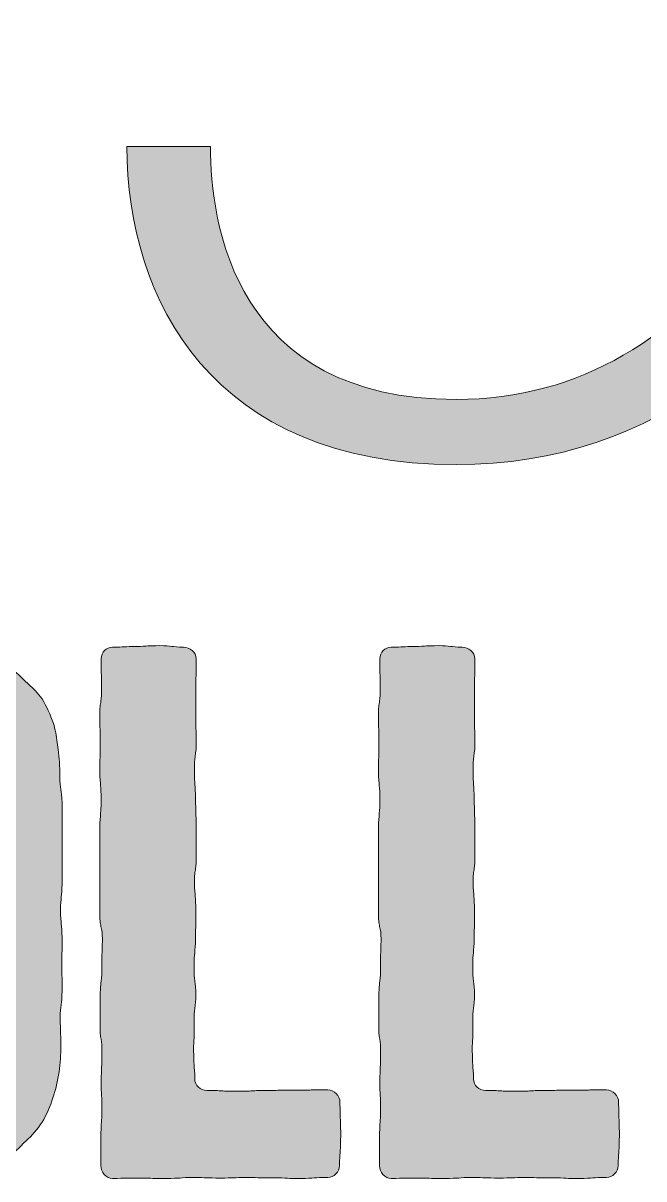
# Model space of a CAD drawing. Header units: inches. Extents: x 149 to 934, y -929 to -148.
# Drawn here: x 575.2 to 747.3, y -928.7 to -608.6 of the extents above; entities that cross this region are included whole.
import ezdxf

# ---------------------------------------------------------------- set-up
doc = ezdxf.new("R2010")
doc.units = ezdxf.units.IN
doc.header["$MEASUREMENT"] = 0
doc.layers.add('Layer 1', color=7, linetype='Continuous')

# ---------------------------------------------------------------- blocks, each defined once
blk = doc.blocks.new('block 3')
at = {"layer": 'Layer 1', "true_color": 0x040404}
h = blk.add_hatch(color=18, dxfattribs=at)
h.dxf.hatch_style = 2
edge = h.paths.add_edge_path()
edge.add_spline(control_points=[(919.38, -356.53), (906.82, -386.26), (889.63, -432.99), (878.39, -473.87), (845.34, -594.4), (807.65, -730.85), (695.26, -730.85), (627.83, -730.85), (604.03, -685.19), (604.03, -642.72), (604.03, -642.72), (627.17, -642.72), (627.17, -642.72), (627.17, -663.95), (633.78, -712.8), (695.26, -712.8), (764.68, -712.8), (801.71, -642.72), (829.47, -559.89), (820.21, -568.38), (810.3, -573.69), (799.72, -573.69), (788.48, -573.69), (779.23, -569.98), (772.61, -562.54), (738.24, -523.78), (805.01, -373.52), (812.94, -356.53), (812.94, -356.53), (836.75, -356.53), (836.75, -356.53), (808.98, -417.06), (770.63, -528.56), (791.13, -552.45), (793.11, -554.58), (795.75, -555.64), (799.72, -555.64), (814.93, -555.64), (845.34, -509.98), (863.85, -442.01), (872.45, -410.69), (885.01, -379.89), (894.92, -356.53), (894.92, -356.53), (919.38, -356.53), (919.38, -356.53)], knot_values=[0, 0, 0, 0, 1, 1, 1, 2, 2, 2, 3, 3, 3, 4, 4, 4, 5, 5, 5, 6, 6, 6, 7, 7, 7, 8, 8, 8, 9, 9, 9, 10, 10, 10, 11, 11, 11, 12, 12, 12, 13, 13, 13, 14, 14, 14, 15, 15, 15, 15], degree=3, periodic=1)
at = {"layer": 'Layer 1', "lineweight": 0}
blk.add_open_spline([(919.38, -356.53), (906.82, -386.26), (889.63, -432.99), (878.39, -473.87), (845.34, -594.4), (807.65, -730.85), (695.26, -730.85), (627.83, -730.85), (604.03, -685.19), (604.03, -642.72), (604.03, -642.72), (627.17, -642.72), (627.17, -642.72), (627.17, -663.95), (633.78, -712.8), (695.26, -712.8), (764.68, -712.8), (801.71, -642.72), (829.47, -559.89), (820.21, -568.38), (810.3, -573.69), (799.72, -573.69), (788.48, -573.69), (779.23, -569.98), (772.61, -562.54), (738.24, -523.78), (805.01, -373.52), (812.94, -356.53), (812.94, -356.53), (836.75, -356.53), (836.75, -356.53), (808.98, -417.06), (770.63, -528.56), (791.13, -552.45), (793.11, -554.58), (795.75, -555.64), (799.72, -555.64), (814.93, -555.64), (845.34, -509.98), (863.85, -442.01), (872.45, -410.69), (885.01, -379.89), (894.92, -356.53), (894.92, -356.53), (919.38, -356.53), (919.38, -356.53)], degree=3, knots=[0, 0, 0, 0, 1, 1, 1, 2, 2, 2, 3, 3, 3, 4, 4, 4, 5, 5, 5, 6, 6, 6, 7, 7, 7, 8, 8, 8, 9, 9, 9, 10, 10, 10, 11, 11, 11, 12, 12, 12, 13, 13, 13, 14, 14, 14, 15, 15, 15, 15], dxfattribs=at)
blk = doc.blocks.new('block 5')
at = {"layer": 'Layer 1', "true_color": 0x040404}
h = blk.add_hatch(color=18, dxfattribs=at)
h.dxf.hatch_style = 2
edge = h.paths.add_edge_path()
edge.add_spline(control_points=[(548.52, -928.67), (546.74, -928.67), (545.07, -928.47), (543.5, -927.94), (542.77, -927.84), (541.93, -927.63), (541.2, -927.53), (540.67, -927.42), (540.15, -927.42), (539.63, -927.32), (537.64, -927.11), (535.66, -926.69), (533.88, -926.17), (531.48, -925.43), (529.18, -924.49), (527.09, -923.34), (524.89, -921.98), (522.91, -920.52), (521.13, -918.85), (519.77, -917.49), (518.72, -915.92), (517.78, -914.15), (517.47, -913.62), (517.26, -913.21), (516.95, -912.68), (516.63, -912.37), (516.43, -911.95), (516.22, -911.64), (515.07, -909.96), (514.02, -908.19), (513.29, -906.31), (512.56, -904), (512.03, -901.6), (511.72, -898.99), (511.51, -896.69), (511.41, -894.29), (511.41, -891.67), (511.41, -889.69), (511.3, -888.85), (511.3, -887.91), (511.3, -887.91), (511.3, -884.25), (511.3, -884.25), (511.3, -882.26), (511.41, -881.32), (511.41, -880.49), (511.41, -879.55), (511.51, -878.71), (511.51, -876.72), (511.51, -874.95), (511.41, -873.9), (511.41, -873.07), (511.41, -872.12), (511.3, -871.08), (511.3, -869.3), (511.3, -867.32), (511.3, -866.48), (511.2, -865.54), (511.2, -865.54), (511.2, -861.88), (511.2, -861.88), (511.2, -861.88), (511.2, -858.12), (511.2, -858.12), (511.09, -857.18), (511.09, -856.34), (511.09, -854.36), (511.09, -854.36), (511.09, -850.7), (511.09, -850.7), (511.09, -850.7), (511.09, -846.93), (511.09, -846.93), (511.09, -844.95), (510.99, -844.11), (510.99, -843.17), (510.99, -842.33), (510.89, -841.29), (510.89, -839.51), (510.89, -837.53), (510.99, -836.59), (511.09, -835.75), (511.09, -834.81), (511.2, -833.97), (511.2, -831.98), (511.2, -830.21), (511.3, -829.16), (511.3, -828.22), (511.3, -827.39), (511.41, -826.34), (511.41, -824.56), (511.41, -822.58), (511.3, -821.64), (511.2, -820.8), (511.09, -819.97), (510.99, -819.03), (510.99, -817.04), (510.99, -814.43), (511.2, -812.02), (511.72, -809.72), (512.14, -807.11), (512.77, -804.7), (513.6, -802.51), (514.44, -800.11), (515.49, -797.91), (516.63, -795.82), (517.99, -793.73), (519.67, -791.85), (521.44, -790.17), (521.44, -790.07), (521.44, -790.07), (521.55, -790.07), (523.22, -788.29), (525.1, -786.83), (527.09, -785.47), (529.18, -784.22), (531.48, -783.17), (533.88, -782.44), (536.18, -781.71), (538.58, -781.08), (541.1, -780.66), (543.5, -780.46), (545.9, -780.35), (548.52, -780.35), (551.02, -780.35), (553.43, -780.56), (555.83, -780.87), (558.13, -781.29), (560.33, -781.92), (562.42, -782.65), (562.52, -782.75), (562.73, -782.75), (562.94, -782.86), (565.34, -783.59), (567.64, -784.63), (569.73, -785.79), (571.82, -787.14), (573.7, -788.61), (575.38, -790.38), (575.8, -790.8), (576.22, -791.22), (576.74, -791.64), (578.1, -792.79), (579.35, -794.15), (580.5, -795.72), (581.76, -797.8), (582.8, -800.11), (583.64, -802.51), (584.16, -804.18), (584.47, -805.96), (584.68, -807.84), (584.68, -807.84), (584.99, -809.72), (584.99, -809.72), (585.31, -812.02), (585.41, -814.43), (585.41, -817.04), (585.41, -819.03), (585.62, -819.86), (585.73, -820.8), (585.83, -821.64), (586.04, -822.58), (586.04, -824.56), (586.04, -824.56), (586.04, -828.22), (586.04, -828.22), (586.04, -828.22), (586.04, -831.98), (586.04, -831.98), (586.04, -831.98), (586.04, -835.64), (586.04, -835.64), (586.04, -835.64), (586.04, -839.41), (586.04, -839.41), (586.04, -839.41), (586.04, -843.17), (586.04, -843.17), (586.04, -843.17), (586.04, -846.93), (586.04, -846.93), (586.04, -848.71), (585.94, -849.76), (585.83, -850.59), (585.73, -851.53), (585.62, -852.37), (585.62, -854.36), (585.62, -856.13), (585.73, -857.18), (585.83, -858.12), (585.94, -858.96), (586.04, -860), (586.04, -861.78), (586.04, -861.78), (586.04, -865.54), (586.04, -865.54), (586.04, -866.38), (585.94, -867.32), (585.94, -869.3), (585.94, -871.08), (586.04, -872.12), (586.04, -872.96), (586.04, -872.96), (586.04, -876.72), (586.04, -876.72), (586.04, -878.5), (585.94, -879.55), (585.83, -880.49), (585.73, -881.32), (585.52, -882.37), (585.52, -884.14), (585.52, -886.13), (585.62, -887.07), (585.62, -887.91), (585.62, -888.74), (585.73, -889.69), (585.73, -891.67), (585.73, -894.29), (585.52, -896.69), (585.2, -898.99), (584.89, -901.6), (584.26, -904), (583.53, -906.2), (582.8, -908.61), (581.76, -910.9), (580.5, -913), (579.25, -914.98), (577.78, -916.65), (576.01, -918.22), (575.9, -918.32), (575.69, -918.43), (575.59, -918.53), (575.59, -918.53), (575.28, -918.85), (575.28, -918.85), (573.7, -920.63), (571.93, -922.09), (569.94, -923.34), (567.85, -924.49), (565.55, -925.54), (563.05, -926.27), (560.85, -927), (558.44, -927.63), (555.83, -927.94), (553.43, -928.47), (551.02, -928.67), (548.52, -928.67)], knot_values=[0, 0, 0, 0, 1, 1, 1, 2, 2, 2, 3, 3, 3, 4, 4, 4, 5, 5, 5, 6, 6, 6, 7, 7, 7, 8, 8, 8, 9, 9, 9, 10, 10, 10, 11, 11, 11, 12, 12, 12, 13, 13, 13, 14, 14, 14, 15, 15, 15, 16, 16, 16, 17, 17, 17, 18, 18, 18, 19, 19, 19, 20, 20, 20, 21, 21, 21, 22, 22, 22, 23, 23, 23, 24, 24, 24, 25, 25, 25, 26, 26, 26, 27, 27, 27, 28, 28, 28, 29, 29, 29, 30, 30, 30, 31, 31, 31, 32, 32, 32, 33, 33, 33, 34, 34, 34, 35, 35, 35, 36, 36, 36, 37, 37, 37, 38, 38, 38, 39, 39, 39, 40, 40, 40, 41, 41, 41, 42, 42, 42, 43, 43, 43, 44, 44, 44, 45, 45, 45, 46, 46, 46, 47, 47, 47, 48, 48, 48, 49, 49, 49, 50, 50, 50, 51, 51, 51, 52, 52, 52, 53, 53, 53, 54, 54, 54, 55, 55, 55, 56, 56, 56, 57, 57, 57, 58, 58, 58, 59, 59, 59, 60, 60, 60, 61, 61, 61, 62, 62, 62, 63, 63, 63, 64, 64, 64, 65, 65, 65, 66, 66, 66, 67, 67, 67, 68, 68, 68, 69, 69, 69, 70, 70, 70, 71, 71, 71, 72, 72, 72, 73, 73, 73, 74, 74, 74, 75, 75, 75, 76, 76, 76, 77, 77, 77, 78, 78, 78, 79, 79, 79, 80, 80, 80, 81, 81, 81, 82, 82, 82, 82], degree=3, periodic=1)
edge = h.paths.add_edge_path()
edge.add_spline(control_points=[(548.52, -904.21), (551.96, -904.21), (554.68, -903.17), (556.56, -901.18), (558.65, -899.3), (559.7, -896.58), (559.7, -893.03), (559.7, -891.04), (559.59, -890.1), (559.49, -889.16), (559.49, -888.22), (559.39, -887.28), (559.39, -885.29), (559.39, -885.29), (559.39, -881.43), (559.39, -881.43), (559.49, -880.59), (559.49, -879.55), (559.49, -877.56), (559.49, -877.56), (559.49, -873.69), (559.49, -873.69), (559.39, -872.86), (559.39, -871.81), (559.39, -869.82), (559.39, -867.84), (559.49, -866.9), (559.49, -865.96), (559.49, -865.12), (559.59, -864.08), (559.59, -862.09), (559.59, -862.09), (559.59, -858.22), (559.59, -858.22), (559.59, -858.22), (559.59, -854.36), (559.59, -854.36), (559.59, -852.58), (559.7, -851.43), (559.8, -850.49), (559.8, -849.65), (559.91, -848.61), (559.91, -846.62), (559.91, -844.84), (559.8, -843.69), (559.8, -842.86), (559.8, -841.92), (559.7, -840.77), (559.7, -838.99), (559.7, -837), (559.8, -835.96), (559.8, -835.12), (559.91, -834.18), (560.01, -833.03), (560.01, -831.25), (560.01, -829.27), (559.8, -828.22), (559.7, -827.39), (559.59, -826.45), (559.39, -825.3), (559.39, -823.52), (559.39, -823.52), (559.39, -819.65), (559.39, -819.65), (559.39, -818.71), (559.49, -817.67), (559.49, -815.68), (559.49, -812.23), (558.86, -809.3), (556.88, -807.32), (554.89, -805.23), (552.07, -804.18), (548.52, -804.18), (544.86, -804.18), (542.45, -805.65), (540.47, -807.63), (538.48, -809.62), (537.23, -812.23), (537.23, -815.68), (537.23, -815.68), (537.23, -819.55), (537.23, -819.55), (537.33, -820.49), (537.33, -821.64), (537.33, -823.41), (537.33, -825.4), (537.23, -826.45), (537.23, -827.28), (537.12, -828.22), (537.12, -829.16), (537.12, -831.15), (537.12, -833.14), (537.12, -834.18), (537.23, -835.02), (537.23, -835.96), (537.33, -836.9), (537.33, -838.88), (537.33, -838.88), (537.33, -842.75), (537.33, -842.75), (537.44, -843.69), (537.44, -844.63), (537.44, -846.62), (537.44, -846.62), (537.44, -850.49), (537.44, -850.49), (537.44, -851.43), (537.54, -852.37), (537.54, -854.36), (537.54, -854.36), (537.54, -858.22), (537.54, -858.22), (537.54, -858.22), (537.54, -862.09), (537.54, -862.09), (537.54, -864.08), (537.54, -865.02), (537.64, -865.96), (537.64, -865.96), (537.64, -869.82), (537.64, -869.82), (537.64, -871.81), (537.64, -872.75), (537.54, -873.69), (537.44, -874.63), (537.44, -875.57), (537.44, -877.56), (537.44, -879.55), (537.33, -880.49), (537.33, -881.43), (537.33, -882.37), (537.23, -883.31), (537.23, -885.29), (537.23, -887.28), (537.33, -888.22), (537.44, -889.16), (537.54, -890.1), (537.64, -891.04), (537.64, -893.03), (537.64, -896.58), (538.58, -899.3), (540.36, -901.18), (542.24, -903.17), (544.96, -904.21), (548.52, -904.21)], knot_values=[0, 0, 0, 0, 1, 1, 1, 2, 2, 2, 3, 3, 3, 4, 4, 4, 5, 5, 5, 6, 6, 6, 7, 7, 7, 8, 8, 8, 9, 9, 9, 10, 10, 10, 11, 11, 11, 12, 12, 12, 13, 13, 13, 14, 14, 14, 15, 15, 15, 16, 16, 16, 17, 17, 17, 18, 18, 18, 19, 19, 19, 20, 20, 20, 21, 21, 21, 22, 22, 22, 23, 23, 23, 24, 24, 24, 25, 25, 25, 26, 26, 26, 27, 27, 27, 28, 28, 28, 29, 29, 29, 30, 30, 30, 31, 31, 31, 32, 32, 32, 33, 33, 33, 34, 34, 34, 35, 35, 35, 36, 36, 36, 37, 37, 37, 38, 38, 38, 39, 39, 39, 40, 40, 40, 41, 41, 41, 42, 42, 42, 43, 43, 43, 44, 44, 44, 45, 45, 45, 46, 46, 46, 47, 47, 47, 48, 48, 48, 48], degree=3, periodic=1)
h = blk.add_hatch(color=18, dxfattribs=at)
h.dxf.hatch_style = 2
edge = h.paths.add_edge_path()
edge.add_spline(control_points=[(603.8, -928.47), (602.86, -928.47), (602.02, -928.57), (600.04, -928.57), (598.26, -928.57), (596.8, -926.79), (596.8, -925.01), (596.8, -925.01), (596.8, -921.15), (596.8, -921.15), (596.8, -921.15), (596.8, -917.28), (596.8, -917.28), (596.8, -915.3), (596.9, -914.25), (596.9, -913.41), (597.01, -912.47), (597.11, -911.43), (597.11, -909.44), (597.11, -907.46), (597.01, -906.52), (597.01, -905.57), (596.9, -904.63), (596.9, -903.69), (596.9, -901.71), (596.9, -899.72), (597.01, -898.67), (597.01, -897.73), (597.11, -896.9), (597.11, -895.85), (597.11, -893.87), (597.11, -891.88), (597.01, -890.83), (596.9, -890), (596.59, -889.06), (596.59, -888.01), (596.59, -886.03), (596.59, -886.03), (596.59, -882.16), (596.59, -882.16), (596.59, -882.16), (596.59, -878.29), (596.59, -878.29), (596.59, -876.31), (596.8, -875.26), (596.8, -874.32), (596.9, -873.48), (597.11, -872.44), (597.11, -870.45), (597.11, -870.45), (597.11, -866.59), (597.11, -866.59), (597.11, -865.64), (597.22, -864.6), (597.22, -862.61), (597.22, -860.84), (597.11, -859.69), (596.8, -858.74), (596.69, -857.8), (596.48, -856.86), (596.48, -854.88), (596.48, -854.88), (596.48, -851.01), (596.48, -851.01), (596.48, -851.01), (596.48, -847.04), (596.48, -847.04), (596.48, -847.04), (596.48, -843.17), (596.48, -843.17), (596.48, -843.17), (596.48, -839.3), (596.48, -839.3), (596.48, -839.3), (596.48, -835.33), (596.48, -835.33), (596.48, -835.33), (596.48, -831.46), (596.48, -831.46), (596.48, -829.48), (596.69, -828.43), (596.69, -827.6), (596.8, -826.66), (596.9, -825.61), (596.9, -823.62), (596.9, -821.64), (596.8, -820.7), (596.69, -819.76), (596.69, -818.82), (596.48, -817.87), (596.48, -815.89), (596.48, -813.9), (596.48, -812.86), (596.59, -811.92), (596.59, -811.92), (596.59, -808.05), (596.59, -808.05), (596.59, -808.05), (596.59, -804.18), (596.59, -804.18), (596.48, -803.24), (596.48, -802.2), (596.48, -800.21), (596.48, -798.22), (596.69, -797.28), (596.8, -796.34), (596.9, -795.4), (597.01, -794.46), (597.01, -792.48), (597.01, -790.49), (597.01, -789.44), (596.9, -788.5), (596.9, -788.5), (596.9, -784.63), (596.9, -784.63), (596.9, -782.86), (598.26, -781.4), (600.04, -781.4), (601.71, -781.4), (602.55, -781.4), (603.28, -781.29), (604.11, -781.29), (604.95, -781.19), (606.62, -781.19), (608.19, -781.19), (609.03, -781.19), (609.86, -781.08), (610.7, -781.08), (611.53, -780.98), (613.1, -780.98), (614.78, -780.98), (615.61, -781.08), (616.45, -781.19), (617.18, -781.19), (618.02, -781.4), (619.69, -781.4), (621.47, -781.4), (623.24, -782.86), (623.24, -784.63), (623.24, -784.63), (623.24, -788.5), (623.24, -788.5), (623.14, -789.44), (623.14, -790.38), (623.14, -792.37), (623.14, -792.37), (623.14, -796.24), (623.14, -796.24), (623.14, -796.24), (623.14, -800.11), (623.14, -800.11), (623.14, -800.11), (623.14, -803.97), (623.14, -803.97), (623.24, -804.91), (623.24, -805.86), (623.24, -807.84), (623.24, -809.83), (623.03, -810.87), (622.93, -811.71), (622.82, -812.65), (622.72, -813.8), (622.72, -815.58), (622.72, -817.56), (622.82, -818.61), (622.82, -819.55), (622.93, -820.38), (623.03, -821.43), (623.03, -823.41), (623.03, -825.4), (623.14, -826.34), (623.14, -827.28), (623.14, -828.12), (623.24, -829.16), (623.24, -831.15), (623.24, -831.15), (623.24, -835.02), (623.24, -835.02), (623.24, -835.02), (623.24, -838.88), (623.24, -838.88), (623.24, -840.87), (623.14, -841.81), (623.03, -842.75), (622.93, -843.69), (622.72, -844.63), (622.72, -846.62), (622.72, -848.61), (622.93, -849.65), (622.93, -850.49), (623.03, -851.43), (623.14, -852.37), (623.14, -854.36), (623.14, -854.36), (623.14, -858.22), (623.14, -858.22), (623.03, -859.17), (623.03, -860.21), (623.03, -862.19), (623.03, -863.97), (622.82, -865.12), (622.82, -866.06), (622.72, -866.9), (622.62, -867.94), (622.62, -869.93), (622.62, -871.91), (622.72, -872.86), (622.82, -873.8), (622.93, -874.63), (623.14, -875.68), (623.14, -877.66), (623.14, -879.65), (622.93, -880.59), (622.82, -881.53), (622.72, -882.47), (622.62, -883.41), (622.62, -885.4), (622.62, -885.4), (622.62, -889.69), (622.62, -889.69), (622.51, -890.42), (622.51, -891.57), (622.51, -893.14), (622.51, -895.12), (622.62, -896.17), (622.62, -897.11), (622.72, -898.05), (622.82, -898.99), (622.82, -900.98), (622.82, -902.75), (624.39, -904.21), (626.17, -904.21), (628.26, -904.21), (629.41, -904.21), (630.35, -904.32), (631.29, -904.32), (632.44, -904.42), (634.53, -904.42), (636.62, -904.42), (637.77, -904.32), (638.71, -904.32), (639.65, -904.21), (640.8, -904.21), (642.89, -904.21), (644.98, -904.21), (646.13, -904.11), (647.08, -904.11), (647.08, -904.11), (651.26, -904.11), (651.26, -904.11), (653.35, -904.11), (654.5, -904.11), (655.44, -904), (655.44, -904), (659.72, -904), (659.72, -904), (661.4, -904), (663.07, -905.68), (663.07, -907.46), (663.07, -909.65), (663.17, -910.69), (663.17, -911.84), (663.17, -913), (663.28, -914.04), (663.28, -916.24), (663.28, -918.43), (663.17, -919.69), (663.17, -920.63), (663.07, -921.78), (662.96, -922.93), (662.96, -925.01), (662.96, -926.79), (661.4, -928.26), (659.72, -928.26), (657.74, -928.26), (656.8, -928.36), (655.96, -928.36), (655.02, -928.47), (654.18, -928.57), (652.2, -928.57), (650.42, -928.57), (649.37, -928.57), (648.54, -928.47), (647.6, -928.47), (646.55, -928.36), (644.77, -928.36), (644.77, -928.36), (641.01, -928.36), (641.01, -928.36), (640.18, -928.36), (639.13, -928.26), (637.35, -928.26), (635.37, -928.26), (634.53, -928.36), (633.59, -928.36), (632.75, -928.36), (631.71, -928.47), (629.93, -928.47), (627.95, -928.47), (627.01, -928.36), (626.17, -928.36), (625.23, -928.36), (624.39, -928.26), (622.41, -928.26), (620.63, -928.26), (619.58, -928.36), (618.75, -928.47), (617.81, -928.47), (616.76, -928.57), (614.99, -928.57), (614.99, -928.57), (611.22, -928.57), (611.22, -928.57), (610.39, -928.47), (609.34, -928.47), (607.56, -928.47), (607.56, -928.47), (603.8, -928.47), (603.8, -928.47)], knot_values=[0, 0, 0, 0, 1, 1, 1, 2, 2, 2, 3, 3, 3, 4, 4, 4, 5, 5, 5, 6, 6, 6, 7, 7, 7, 8, 8, 8, 9, 9, 9, 10, 10, 10, 11, 11, 11, 12, 12, 12, 13, 13, 13, 14, 14, 14, 15, 15, 15, 16, 16, 16, 17, 17, 17, 18, 18, 18, 19, 19, 19, 20, 20, 20, 21, 21, 21, 22, 22, 22, 23, 23, 23, 24, 24, 24, 25, 25, 25, 26, 26, 26, 27, 27, 27, 28, 28, 28, 29, 29, 29, 30, 30, 30, 31, 31, 31, 32, 32, 32, 33, 33, 33, 34, 34, 34, 35, 35, 35, 36, 36, 36, 37, 37, 37, 38, 38, 38, 39, 39, 39, 40, 40, 40, 41, 41, 41, 42, 42, 42, 43, 43, 43, 44, 44, 44, 45, 45, 45, 46, 46, 46, 47, 47, 47, 48, 48, 48, 49, 49, 49, 50, 50, 50, 51, 51, 51, 52, 52, 52, 53, 53, 53, 54, 54, 54, 55, 55, 55, 56, 56, 56, 57, 57, 57, 58, 58, 58, 59, 59, 59, 60, 60, 60, 61, 61, 61, 62, 62, 62, 63, 63, 63, 64, 64, 64, 65, 65, 65, 66, 66, 66, 67, 67, 67, 68, 68, 68, 69, 69, 69, 70, 70, 70, 71, 71, 71, 72, 72, 72, 73, 73, 73, 74, 74, 74, 75, 75, 75, 76, 76, 76, 77, 77, 77, 78, 78, 78, 79, 79, 79, 80, 80, 80, 81, 81, 81, 82, 82, 82, 83, 83, 83, 84, 84, 84, 85, 85, 85, 86, 86, 86, 87, 87, 87, 88, 88, 88, 89, 89, 89, 90, 90, 90, 91, 91, 91, 92, 92, 92, 93, 93, 93, 94, 94, 94, 95, 95, 95, 96, 96, 96, 97, 97, 97, 98, 98, 98, 99, 99, 99, 100, 100, 100, 101, 101, 101, 102, 102, 102, 103, 103, 103, 104, 104, 104, 105, 105, 105, 106, 106, 106, 106], degree=3, periodic=1)
h = blk.add_hatch(color=18, dxfattribs=at)
h.dxf.hatch_style = 2
edge = h.paths.add_edge_path()
edge.add_spline(control_points=[(681.04, -928.47), (680.1, -928.47), (679.26, -928.57), (677.28, -928.57), (675.5, -928.57), (674.04, -926.79), (674.04, -925.01), (674.04, -925.01), (674.04, -921.15), (674.04, -921.15), (674.04, -921.15), (674.04, -917.28), (674.04, -917.28), (674.04, -915.3), (674.14, -914.25), (674.14, -913.41), (674.25, -912.47), (674.35, -911.43), (674.35, -909.44), (674.35, -907.46), (674.25, -906.52), (674.25, -905.57), (674.14, -904.63), (674.14, -903.69), (674.14, -901.71), (674.14, -899.72), (674.25, -898.67), (674.25, -897.73), (674.35, -896.9), (674.35, -895.85), (674.35, -893.87), (674.35, -891.88), (674.25, -890.83), (674.14, -890), (673.83, -889.06), (673.83, -888.01), (673.83, -886.03), (673.83, -886.03), (673.83, -882.16), (673.83, -882.16), (673.83, -882.16), (673.83, -878.29), (673.83, -878.29), (673.83, -876.31), (674.04, -875.26), (674.04, -874.32), (674.14, -873.48), (674.35, -872.44), (674.35, -870.45), (674.35, -870.45), (674.35, -866.59), (674.35, -866.59), (674.35, -865.64), (674.46, -864.6), (674.46, -862.61), (674.46, -860.84), (674.35, -859.69), (674.04, -858.74), (673.93, -857.8), (673.72, -856.86), (673.72, -854.88), (673.72, -854.88), (673.72, -851.01), (673.72, -851.01), (673.72, -851.01), (673.72, -847.04), (673.72, -847.04), (673.72, -847.04), (673.72, -843.17), (673.72, -843.17), (673.72, -843.17), (673.72, -839.3), (673.72, -839.3), (673.72, -839.3), (673.72, -835.33), (673.72, -835.33), (673.72, -835.33), (673.72, -831.46), (673.72, -831.46), (673.72, -829.48), (673.93, -828.43), (673.93, -827.6), (674.04, -826.66), (674.14, -825.61), (674.14, -823.62), (674.14, -821.64), (674.04, -820.7), (673.93, -819.76), (673.93, -818.82), (673.72, -817.87), (673.72, -815.89), (673.72, -813.9), (673.72, -812.86), (673.83, -811.92), (673.83, -811.92), (673.83, -808.05), (673.83, -808.05), (673.83, -808.05), (673.83, -804.18), (673.83, -804.18), (673.72, -803.24), (673.72, -802.2), (673.72, -800.21), (673.72, -798.22), (673.93, -797.28), (674.04, -796.34), (674.14, -795.4), (674.25, -794.46), (674.25, -792.48), (674.25, -790.49), (674.25, -789.44), (674.14, -788.5), (674.14, -788.5), (674.14, -784.63), (674.14, -784.63), (674.14, -782.86), (675.5, -781.4), (677.28, -781.4), (678.95, -781.4), (679.79, -781.4), (680.52, -781.29), (681.35, -781.29), (682.19, -781.19), (683.87, -781.19), (685.43, -781.19), (686.27, -781.19), (687.1, -781.08), (687.94, -781.08), (688.78, -780.98), (690.34, -780.98), (692.02, -780.98), (692.85, -781.08), (693.69, -781.19), (694.42, -781.19), (695.26, -781.4), (696.93, -781.4), (698.71, -781.4), (700.48, -782.86), (700.48, -784.63), (700.48, -784.63), (700.48, -788.5), (700.48, -788.5), (700.38, -789.44), (700.38, -790.38), (700.38, -792.37), (700.38, -792.37), (700.38, -796.24), (700.38, -796.24), (700.38, -796.24), (700.38, -800.11), (700.38, -800.11), (700.38, -800.11), (700.38, -803.97), (700.38, -803.97), (700.48, -804.91), (700.48, -805.86), (700.48, -807.84), (700.48, -809.83), (700.27, -810.87), (700.17, -811.71), (700.07, -812.65), (699.96, -813.8), (699.96, -815.58), (699.96, -817.56), (700.07, -818.61), (700.07, -819.55), (700.17, -820.38), (700.27, -821.43), (700.27, -823.41), (700.27, -825.4), (700.38, -826.34), (700.38, -827.28), (700.38, -828.12), (700.48, -829.16), (700.48, -831.15), (700.48, -831.15), (700.48, -835.02), (700.48, -835.02), (700.48, -835.02), (700.48, -838.88), (700.48, -838.88), (700.48, -840.87), (700.38, -841.81), (700.27, -842.75), (700.17, -843.69), (699.96, -844.63), (699.96, -846.62), (699.96, -848.61), (700.17, -849.65), (700.17, -850.49), (700.27, -851.43), (700.38, -852.37), (700.38, -854.36), (700.38, -854.36), (700.38, -858.22), (700.38, -858.22), (700.27, -859.17), (700.27, -860.21), (700.27, -862.19), (700.27, -863.97), (700.07, -865.12), (700.07, -866.06), (699.96, -866.9), (699.86, -867.94), (699.86, -869.93), (699.86, -871.91), (699.96, -872.86), (700.07, -873.8), (700.17, -874.63), (700.38, -875.68), (700.38, -877.66), (700.38, -879.65), (700.17, -880.59), (700.07, -881.53), (699.96, -882.47), (699.86, -883.41), (699.86, -885.4), (699.86, -885.4), (699.86, -889.69), (699.86, -889.69), (699.75, -890.42), (699.75, -891.57), (699.75, -893.14), (699.75, -895.12), (699.86, -896.17), (699.86, -897.11), (699.96, -898.05), (700.07, -898.99), (700.07, -900.98), (700.07, -902.75), (701.63, -904.21), (703.41, -904.21), (705.5, -904.21), (706.65, -904.21), (707.59, -904.32), (708.53, -904.32), (709.68, -904.42), (711.77, -904.42), (713.86, -904.42), (715.01, -904.32), (715.95, -904.32), (716.89, -904.21), (718.05, -904.21), (720.13, -904.21), (722.22, -904.21), (723.37, -904.11), (724.32, -904.11), (724.32, -904.11), (728.5, -904.11), (728.5, -904.11), (730.59, -904.11), (731.74, -904.11), (732.68, -904), (732.68, -904), (736.96, -904), (736.96, -904), (738.64, -904), (740.31, -905.68), (740.31, -907.46), (740.31, -909.65), (740.41, -910.69), (740.41, -911.84), (740.41, -913), (740.52, -914.04), (740.52, -916.24), (740.52, -918.43), (740.41, -919.69), (740.41, -920.63), (740.31, -921.78), (740.2, -922.93), (740.2, -925.01), (740.2, -926.79), (738.64, -928.26), (736.96, -928.26), (734.98, -928.26), (734.04, -928.36), (733.2, -928.36), (732.26, -928.47), (731.42, -928.57), (729.44, -928.57), (727.66, -928.57), (726.62, -928.57), (725.78, -928.47), (724.84, -928.47), (723.79, -928.36), (722.02, -928.36), (722.02, -928.36), (718.25, -928.36), (718.25, -928.36), (717.42, -928.36), (716.37, -928.26), (714.59, -928.26), (712.61, -928.26), (711.77, -928.36), (710.83, -928.36), (709.99, -928.36), (708.95, -928.47), (707.17, -928.47), (705.19, -928.47), (704.25, -928.36), (703.41, -928.36), (702.47, -928.36), (701.63, -928.26), (699.65, -928.26), (697.87, -928.26), (696.82, -928.36), (695.99, -928.47), (695.05, -928.47), (694, -928.57), (692.23, -928.57), (692.23, -928.57), (688.46, -928.57), (688.46, -928.57), (687.63, -928.47), (686.58, -928.47), (684.81, -928.47), (684.81, -928.47), (681.04, -928.47), (681.04, -928.47)], knot_values=[0, 0, 0, 0, 1, 1, 1, 2, 2, 2, 3, 3, 3, 4, 4, 4, 5, 5, 5, 6, 6, 6, 7, 7, 7, 8, 8, 8, 9, 9, 9, 10, 10, 10, 11, 11, 11, 12, 12, 12, 13, 13, 13, 14, 14, 14, 15, 15, 15, 16, 16, 16, 17, 17, 17, 18, 18, 18, 19, 19, 19, 20, 20, 20, 21, 21, 21, 22, 22, 22, 23, 23, 23, 24, 24, 24, 25, 25, 25, 26, 26, 26, 27, 27, 27, 28, 28, 28, 29, 29, 29, 30, 30, 30, 31, 31, 31, 32, 32, 32, 33, 33, 33, 34, 34, 34, 35, 35, 35, 36, 36, 36, 37, 37, 37, 38, 38, 38, 39, 39, 39, 40, 40, 40, 41, 41, 41, 42, 42, 42, 43, 43, 43, 44, 44, 44, 45, 45, 45, 46, 46, 46, 47, 47, 47, 48, 48, 48, 49, 49, 49, 50, 50, 50, 51, 51, 51, 52, 52, 52, 53, 53, 53, 54, 54, 54, 55, 55, 55, 56, 56, 56, 57, 57, 57, 58, 58, 58, 59, 59, 59, 60, 60, 60, 61, 61, 61, 62, 62, 62, 63, 63, 63, 64, 64, 64, 65, 65, 65, 66, 66, 66, 67, 67, 67, 68, 68, 68, 69, 69, 69, 70, 70, 70, 71, 71, 71, 72, 72, 72, 73, 73, 73, 74, 74, 74, 75, 75, 75, 76, 76, 76, 77, 77, 77, 78, 78, 78, 79, 79, 79, 80, 80, 80, 81, 81, 81, 82, 82, 82, 83, 83, 83, 84, 84, 84, 85, 85, 85, 86, 86, 86, 87, 87, 87, 88, 88, 88, 89, 89, 89, 90, 90, 90, 91, 91, 91, 92, 92, 92, 93, 93, 93, 94, 94, 94, 95, 95, 95, 96, 96, 96, 97, 97, 97, 98, 98, 98, 99, 99, 99, 100, 100, 100, 101, 101, 101, 102, 102, 102, 103, 103, 103, 104, 104, 104, 105, 105, 105, 106, 106, 106, 106], degree=3, periodic=1)
at = {"layer": 'Layer 1', "lineweight": 0}
for points, knots in [([(548.52, -928.67), (546.74, -928.67), (545.07, -928.47), (543.5, -927.94), (542.77, -927.84), (541.93, -927.63), (541.2, -927.53), (540.67, -927.42), (540.15, -927.42), (539.63, -927.32), (537.64, -927.11), (535.66, -926.69), (533.88, -926.17), (531.48, -925.43), (529.18, -924.49), (527.09, -923.34), (524.89, -921.98), (522.91, -920.52), (521.13, -918.85), (519.77, -917.49), (518.72, -915.92), (517.78, -914.15), (517.47, -913.62), (517.26, -913.21), (516.95, -912.68), (516.63, -912.37), (516.43, -911.95), (516.22, -911.64), (515.07, -909.96), (514.02, -908.19), (513.29, -906.31), (512.56, -904), (512.03, -901.6), (511.72, -898.99), (511.51, -896.69), (511.41, -894.29), (511.41, -891.67), (511.41, -889.69), (511.3, -888.85), (511.3, -887.91), (511.3, -887.91), (511.3, -884.25), (511.3, -884.25), (511.3, -882.26), (511.41, -881.32), (511.41, -880.49), (511.41, -879.55), (511.51, -878.71), (511.51, -876.72), (511.51, -874.95), (511.41, -873.9), (511.41, -873.07), (511.41, -872.12), (511.3, -871.08), (511.3, -869.3), (511.3, -867.32), (511.3, -866.48), (511.2, -865.54), (511.2, -865.54), (511.2, -861.88), (511.2, -861.88), (511.2, -861.88), (511.2, -858.12), (511.2, -858.12), (511.09, -857.18), (511.09, -856.34), (511.09, -854.36), (511.09, -854.36), (511.09, -850.7), (511.09, -850.7), (511.09, -850.7), (511.09, -846.93), (511.09, -846.93), (511.09, -844.95), (510.99, -844.11), (510.99, -843.17), (510.99, -842.33), (510.89, -841.29), (510.89, -839.51), (510.89, -837.53), (510.99, -836.59), (511.09, -835.75), (511.09, -834.81), (511.2, -833.97), (511.2, -831.98), (511.2, -830.21), (511.3, -829.16), (511.3, -828.22), (511.3, -827.39), (511.41, -826.34), (511.41, -824.56), (511.41, -822.58), (511.3, -821.64), (511.2, -820.8), (511.09, -819.97), (510.99, -819.03), (510.99, -817.04), (510.99, -814.43), (511.2, -812.02), (511.72, -809.72), (512.14, -807.11), (512.77, -804.7), (513.6, -802.51), (514.44, -800.11), (515.49, -797.91), (516.63, -795.82), (517.99, -793.73), (519.67, -791.85), (521.44, -790.17), (521.44, -790.07), (521.44, -790.07), (521.55, -790.07), (523.22, -788.29), (525.1, -786.83), (527.09, -785.47), (529.18, -784.22), (531.48, -783.17), (533.88, -782.44), (536.18, -781.71), (538.58, -781.08), (541.1, -780.66), (543.5, -780.46), (545.9, -780.35), (548.52, -780.35), (551.02, -780.35), (553.43, -780.56), (555.83, -780.87), (558.13, -781.29), (560.33, -781.92), (562.42, -782.65), (562.52, -782.75), (562.73, -782.75), (562.94, -782.86), (565.34, -783.59), (567.64, -784.63), (569.73, -785.79), (571.82, -787.14), (573.7, -788.61), (575.38, -790.38), (575.8, -790.8), (576.22, -791.22), (576.74, -791.64), (578.1, -792.79), (579.35, -794.15), (580.5, -795.72), (581.76, -797.8), (582.8, -800.11), (583.64, -802.51), (584.16, -804.18), (584.47, -805.96), (584.68, -807.84), (584.68, -807.84), (584.99, -809.72), (584.99, -809.72), (585.31, -812.02), (585.41, -814.43), (585.41, -817.04), (585.41, -819.03), (585.62, -819.86), (585.73, -820.8), (585.83, -821.64), (586.04, -822.58), (586.04, -824.56), (586.04, -824.56), (586.04, -828.22), (586.04, -828.22), (586.04, -828.22), (586.04, -831.98), (586.04, -831.98), (586.04, -831.98), (586.04, -835.64), (586.04, -835.64), (586.04, -835.64), (586.04, -839.41), (586.04, -839.41), (586.04, -839.41), (586.04, -843.17), (586.04, -843.17), (586.04, -843.17), (586.04, -846.93), (586.04, -846.93), (586.04, -848.71), (585.94, -849.76), (585.83, -850.59), (585.73, -851.53), (585.62, -852.37), (585.62, -854.36), (585.62, -856.13), (585.73, -857.18), (585.83, -858.12), (585.94, -858.96), (586.04, -860), (586.04, -861.78), (586.04, -861.78), (586.04, -865.54), (586.04, -865.54), (586.04, -866.38), (585.94, -867.32), (585.94, -869.3), (585.94, -871.08), (586.04, -872.12), (586.04, -872.96), (586.04, -872.96), (586.04, -876.72), (586.04, -876.72), (586.04, -878.5), (585.94, -879.55), (585.83, -880.49), (585.73, -881.32), (585.52, -882.37), (585.52, -884.14), (585.52, -886.13), (585.62, -887.07), (585.62, -887.91), (585.62, -888.74), (585.73, -889.69), (585.73, -891.67), (585.73, -894.29), (585.52, -896.69), (585.2, -898.99), (584.89, -901.6), (584.26, -904), (583.53, -906.2), (582.8, -908.61), (581.76, -910.9), (580.5, -913), (579.25, -914.98), (577.78, -916.65), (576.01, -918.22), (575.9, -918.32), (575.69, -918.43), (575.59, -918.53), (575.59, -918.53), (575.28, -918.85), (575.28, -918.85), (573.7, -920.63), (571.93, -922.09), (569.94, -923.34), (567.85, -924.49), (565.55, -925.54), (563.05, -926.27), (560.85, -927), (558.44, -927.63), (555.83, -927.94), (553.43, -928.47), (551.02, -928.67), (548.52, -928.67)], [0, 0, 0, 0, 1, 1, 1, 2, 2, 2, 3, 3, 3, 4, 4, 4, 5, 5, 5, 6, 6, 6, 7, 7, 7, 8, 8, 8, 9, 9, 9, 10, 10, 10, 11, 11, 11, 12, 12, 12, 13, 13, 13, 14, 14, 14, 15, 15, 15, 16, 16, 16, 17, 17, 17, 18, 18, 18, 19, 19, 19, 20, 20, 20, 21, 21, 21, 22, 22, 22, 23, 23, 23, 24, 24, 24, 25, 25, 25, 26, 26, 26, 27, 27, 27, 28, 28, 28, 29, 29, 29, 30, 30, 30, 31, 31, 31, 32, 32, 32, 33, 33, 33, 34, 34, 34, 35, 35, 35, 36, 36, 36, 37, 37, 37, 38, 38, 38, 39, 39, 39, 40, 40, 40, 41, 41, 41, 42, 42, 42, 43, 43, 43, 44, 44, 44, 45, 45, 45, 46, 46, 46, 47, 47, 47, 48, 48, 48, 49, 49, 49, 50, 50, 50, 51, 51, 51, 52, 52, 52, 53, 53, 53, 54, 54, 54, 55, 55, 55, 56, 56, 56, 57, 57, 57, 58, 58, 58, 59, 59, 59, 60, 60, 60, 61, 61, 61, 62, 62, 62, 63, 63, 63, 64, 64, 64, 65, 65, 65, 66, 66, 66, 67, 67, 67, 68, 68, 68, 69, 69, 69, 70, 70, 70, 71, 71, 71, 72, 72, 72, 73, 73, 73, 74, 74, 74, 75, 75, 75, 76, 76, 76, 77, 77, 77, 78, 78, 78, 79, 79, 79, 80, 80, 80, 81, 81, 81, 82, 82, 82, 82]), ([(603.8, -928.47), (602.86, -928.47), (602.02, -928.57), (600.04, -928.57), (598.26, -928.57), (596.8, -926.79), (596.8, -925.01), (596.8, -925.01), (596.8, -921.15), (596.8, -921.15), (596.8, -921.15), (596.8, -917.28), (596.8, -917.28), (596.8, -915.3), (596.9, -914.25), (596.9, -913.41), (597.01, -912.47), (597.11, -911.43), (597.11, -909.44), (597.11, -907.46), (597.01, -906.52), (597.01, -905.57), (596.9, -904.63), (596.9, -903.69), (596.9, -901.71), (596.9, -899.72), (597.01, -898.67), (597.01, -897.73), (597.11, -896.9), (597.11, -895.85), (597.11, -893.87), (597.11, -891.88), (597.01, -890.83), (596.9, -890), (596.59, -889.06), (596.59, -888.01), (596.59, -886.03), (596.59, -886.03), (596.59, -882.16), (596.59, -882.16), (596.59, -882.16), (596.59, -878.29), (596.59, -878.29), (596.59, -876.31), (596.8, -875.26), (596.8, -874.32), (596.9, -873.48), (597.11, -872.44), (597.11, -870.45), (597.11, -870.45), (597.11, -866.59), (597.11, -866.59), (597.11, -865.64), (597.22, -864.6), (597.22, -862.61), (597.22, -860.84), (597.11, -859.69), (596.8, -858.74), (596.69, -857.8), (596.48, -856.86), (596.48, -854.88), (596.48, -854.88), (596.48, -851.01), (596.48, -851.01), (596.48, -851.01), (596.48, -847.04), (596.48, -847.04), (596.48, -847.04), (596.48, -843.17), (596.48, -843.17), (596.48, -843.17), (596.48, -839.3), (596.48, -839.3), (596.48, -839.3), (596.48, -835.33), (596.48, -835.33), (596.48, -835.33), (596.48, -831.46), (596.48, -831.46), (596.48, -829.48), (596.69, -828.43), (596.69, -827.6), (596.8, -826.66), (596.9, -825.61), (596.9, -823.62), (596.9, -821.64), (596.8, -820.7), (596.69, -819.76), (596.69, -818.82), (596.48, -817.87), (596.48, -815.89), (596.48, -813.9), (596.48, -812.86), (596.59, -811.92), (596.59, -811.92), (596.59, -808.05), (596.59, -808.05), (596.59, -808.05), (596.59, -804.18), (596.59, -804.18), (596.48, -803.24), (596.48, -802.2), (596.48, -800.21), (596.48, -798.22), (596.69, -797.28), (596.8, -796.34), (596.9, -795.4), (597.01, -794.46), (597.01, -792.48), (597.01, -790.49), (597.01, -789.44), (596.9, -788.5), (596.9, -788.5), (596.9, -784.63), (596.9, -784.63), (596.9, -782.86), (598.26, -781.4), (600.04, -781.4), (601.71, -781.4), (602.55, -781.4), (603.28, -781.29), (604.11, -781.29), (604.95, -781.19), (606.62, -781.19), (608.19, -781.19), (609.03, -781.19), (609.86, -781.08), (610.7, -781.08), (611.53, -780.98), (613.1, -780.98), (614.78, -780.98), (615.61, -781.08), (616.45, -781.19), (617.18, -781.19), (618.02, -781.4), (619.69, -781.4), (621.47, -781.4), (623.24, -782.86), (623.24, -784.63), (623.24, -784.63), (623.24, -788.5), (623.24, -788.5), (623.14, -789.44), (623.14, -790.38), (623.14, -792.37), (623.14, -792.37), (623.14, -796.24), (623.14, -796.24), (623.14, -796.24), (623.14, -800.11), (623.14, -800.11), (623.14, -800.11), (623.14, -803.97), (623.14, -803.97), (623.24, -804.91), (623.24, -805.86), (623.24, -807.84), (623.24, -809.83), (623.03, -810.87), (622.93, -811.71), (622.82, -812.65), (622.72, -813.8), (622.72, -815.58), (622.72, -817.56), (622.82, -818.61), (622.82, -819.55), (622.93, -820.38), (623.03, -821.43), (623.03, -823.41), (623.03, -825.4), (623.14, -826.34), (623.14, -827.28), (623.14, -828.12), (623.24, -829.16), (623.24, -831.15), (623.24, -831.15), (623.24, -835.02), (623.24, -835.02), (623.24, -835.02), (623.24, -838.88), (623.24, -838.88), (623.24, -840.87), (623.14, -841.81), (623.03, -842.75), (622.93, -843.69), (622.72, -844.63), (622.72, -846.62), (622.72, -848.61), (622.93, -849.65), (622.93, -850.49), (623.03, -851.43), (623.14, -852.37), (623.14, -854.36), (623.14, -854.36), (623.14, -858.22), (623.14, -858.22), (623.03, -859.17), (623.03, -860.21), (623.03, -862.19), (623.03, -863.97), (622.82, -865.12), (622.82, -866.06), (622.72, -866.9), (622.62, -867.94), (622.62, -869.93), (622.62, -871.91), (622.72, -872.86), (622.82, -873.8), (622.93, -874.63), (623.14, -875.68), (623.14, -877.66), (623.14, -879.65), (622.93, -880.59), (622.82, -881.53), (622.72, -882.47), (622.62, -883.41), (622.62, -885.4), (622.62, -885.4), (622.62, -889.69), (622.62, -889.69), (622.51, -890.42), (622.51, -891.57), (622.51, -893.14), (622.51, -895.12), (622.62, -896.17), (622.62, -897.11), (622.72, -898.05), (622.82, -898.99), (622.82, -900.98), (622.82, -902.75), (624.39, -904.21), (626.17, -904.21), (628.26, -904.21), (629.41, -904.21), (630.35, -904.32), (631.29, -904.32), (632.44, -904.42), (634.53, -904.42), (636.62, -904.42), (637.77, -904.32), (638.71, -904.32), (639.65, -904.21), (640.8, -904.21), (642.89, -904.21), (644.98, -904.21), (646.13, -904.11), (647.08, -904.11), (647.08, -904.11), (651.26, -904.11), (651.26, -904.11), (653.35, -904.11), (654.5, -904.11), (655.44, -904), (655.44, -904), (659.72, -904), (659.72, -904), (661.4, -904), (663.07, -905.68), (663.07, -907.46), (663.07, -909.65), (663.17, -910.69), (663.17, -911.84), (663.17, -913), (663.28, -914.04), (663.28, -916.24), (663.28, -918.43), (663.17, -919.69), (663.17, -920.63), (663.07, -921.78), (662.96, -922.93), (662.96, -925.01), (662.96, -926.79), (661.4, -928.26), (659.72, -928.26), (657.74, -928.26), (656.8, -928.36), (655.96, -928.36), (655.02, -928.47), (654.18, -928.57), (652.2, -928.57), (650.42, -928.57), (649.37, -928.57), (648.54, -928.47), (647.6, -928.47), (646.55, -928.36), (644.77, -928.36), (644.77, -928.36), (641.01, -928.36), (641.01, -928.36), (640.18, -928.36), (639.13, -928.26), (637.35, -928.26), (635.37, -928.26), (634.53, -928.36), (633.59, -928.36), (632.75, -928.36), (631.71, -928.47), (629.93, -928.47), (627.95, -928.47), (627.01, -928.36), (626.17, -928.36), (625.23, -928.36), (624.39, -928.26), (622.41, -928.26), (620.63, -928.26), (619.58, -928.36), (618.75, -928.47), (617.81, -928.47), (616.76, -928.57), (614.99, -928.57), (614.99, -928.57), (611.22, -928.57), (611.22, -928.57), (610.39, -928.47), (609.34, -928.47), (607.56, -928.47), (607.56, -928.47), (603.8, -928.47), (603.8, -928.47)], [0, 0, 0, 0, 1, 1, 1, 2, 2, 2, 3, 3, 3, 4, 4, 4, 5, 5, 5, 6, 6, 6, 7, 7, 7, 8, 8, 8, 9, 9, 9, 10, 10, 10, 11, 11, 11, 12, 12, 12, 13, 13, 13, 14, 14, 14, 15, 15, 15, 16, 16, 16, 17, 17, 17, 18, 18, 18, 19, 19, 19, 20, 20, 20, 21, 21, 21, 22, 22, 22, 23, 23, 23, 24, 24, 24, 25, 25, 25, 26, 26, 26, 27, 27, 27, 28, 28, 28, 29, 29, 29, 30, 30, 30, 31, 31, 31, 32, 32, 32, 33, 33, 33, 34, 34, 34, 35, 35, 35, 36, 36, 36, 37, 37, 37, 38, 38, 38, 39, 39, 39, 40, 40, 40, 41, 41, 41, 42, 42, 42, 43, 43, 43, 44, 44, 44, 45, 45, 45, 46, 46, 46, 47, 47, 47, 48, 48, 48, 49, 49, 49, 50, 50, 50, 51, 51, 51, 52, 52, 52, 53, 53, 53, 54, 54, 54, 55, 55, 55, 56, 56, 56, 57, 57, 57, 58, 58, 58, 59, 59, 59, 60, 60, 60, 61, 61, 61, 62, 62, 62, 63, 63, 63, 64, 64, 64, 65, 65, 65, 66, 66, 66, 67, 67, 67, 68, 68, 68, 69, 69, 69, 70, 70, 70, 71, 71, 71, 72, 72, 72, 73, 73, 73, 74, 74, 74, 75, 75, 75, 76, 76, 76, 77, 77, 77, 78, 78, 78, 79, 79, 79, 80, 80, 80, 81, 81, 81, 82, 82, 82, 83, 83, 83, 84, 84, 84, 85, 85, 85, 86, 86, 86, 87, 87, 87, 88, 88, 88, 89, 89, 89, 90, 90, 90, 91, 91, 91, 92, 92, 92, 93, 93, 93, 94, 94, 94, 95, 95, 95, 96, 96, 96, 97, 97, 97, 98, 98, 98, 99, 99, 99, 100, 100, 100, 101, 101, 101, 102, 102, 102, 103, 103, 103, 104, 104, 104, 105, 105, 105, 106, 106, 106, 106]), ([(681.04, -928.47), (680.1, -928.47), (679.26, -928.57), (677.28, -928.57), (675.5, -928.57), (674.04, -926.79), (674.04, -925.01), (674.04, -925.01), (674.04, -921.15), (674.04, -921.15), (674.04, -921.15), (674.04, -917.28), (674.04, -917.28), (674.04, -915.3), (674.14, -914.25), (674.14, -913.41), (674.25, -912.47), (674.35, -911.43), (674.35, -909.44), (674.35, -907.46), (674.25, -906.52), (674.25, -905.57), (674.14, -904.63), (674.14, -903.69), (674.14, -901.71), (674.14, -899.72), (674.25, -898.67), (674.25, -897.73), (674.35, -896.9), (674.35, -895.85), (674.35, -893.87), (674.35, -891.88), (674.25, -890.83), (674.14, -890), (673.83, -889.06), (673.83, -888.01), (673.83, -886.03), (673.83, -886.03), (673.83, -882.16), (673.83, -882.16), (673.83, -882.16), (673.83, -878.29), (673.83, -878.29), (673.83, -876.31), (674.04, -875.26), (674.04, -874.32), (674.14, -873.48), (674.35, -872.44), (674.35, -870.45), (674.35, -870.45), (674.35, -866.59), (674.35, -866.59), (674.35, -865.64), (674.46, -864.6), (674.46, -862.61), (674.46, -860.84), (674.35, -859.69), (674.04, -858.74), (673.93, -857.8), (673.72, -856.86), (673.72, -854.88), (673.72, -854.88), (673.72, -851.01), (673.72, -851.01), (673.72, -851.01), (673.72, -847.04), (673.72, -847.04), (673.72, -847.04), (673.72, -843.17), (673.72, -843.17), (673.72, -843.17), (673.72, -839.3), (673.72, -839.3), (673.72, -839.3), (673.72, -835.33), (673.72, -835.33), (673.72, -835.33), (673.72, -831.46), (673.72, -831.46), (673.72, -829.48), (673.93, -828.43), (673.93, -827.6), (674.04, -826.66), (674.14, -825.61), (674.14, -823.62), (674.14, -821.64), (674.04, -820.7), (673.93, -819.76), (673.93, -818.82), (673.72, -817.87), (673.72, -815.89), (673.72, -813.9), (673.72, -812.86), (673.83, -811.92), (673.83, -811.92), (673.83, -808.05), (673.83, -808.05), (673.83, -808.05), (673.83, -804.18), (673.83, -804.18), (673.72, -803.24), (673.72, -802.2), (673.72, -800.21), (673.72, -798.22), (673.93, -797.28), (674.04, -796.34), (674.14, -795.4), (674.25, -794.46), (674.25, -792.48), (674.25, -790.49), (674.25, -789.44), (674.14, -788.5), (674.14, -788.5), (674.14, -784.63), (674.14, -784.63), (674.14, -782.86), (675.5, -781.4), (677.28, -781.4), (678.95, -781.4), (679.79, -781.4), (680.52, -781.29), (681.35, -781.29), (682.19, -781.19), (683.87, -781.19), (685.43, -781.19), (686.27, -781.19), (687.1, -781.08), (687.94, -781.08), (688.78, -780.98), (690.34, -780.98), (692.02, -780.98), (692.85, -781.08), (693.69, -781.19), (694.42, -781.19), (695.26, -781.4), (696.93, -781.4), (698.71, -781.4), (700.48, -782.86), (700.48, -784.63), (700.48, -784.63), (700.48, -788.5), (700.48, -788.5), (700.38, -789.44), (700.38, -790.38), (700.38, -792.37), (700.38, -792.37), (700.38, -796.24), (700.38, -796.24), (700.38, -796.24), (700.38, -800.11), (700.38, -800.11), (700.38, -800.11), (700.38, -803.97), (700.38, -803.97), (700.48, -804.91), (700.48, -805.86), (700.48, -807.84), (700.48, -809.83), (700.27, -810.87), (700.17, -811.71), (700.07, -812.65), (699.96, -813.8), (699.96, -815.58), (699.96, -817.56), (700.07, -818.61), (700.07, -819.55), (700.17, -820.38), (700.27, -821.43), (700.27, -823.41), (700.27, -825.4), (700.38, -826.34), (700.38, -827.28), (700.38, -828.12), (700.48, -829.16), (700.48, -831.15), (700.48, -831.15), (700.48, -835.02), (700.48, -835.02), (700.48, -835.02), (700.48, -838.88), (700.48, -838.88), (700.48, -840.87), (700.38, -841.81), (700.27, -842.75), (700.17, -843.69), (699.96, -844.63), (699.96, -846.62), (699.96, -848.61), (700.17, -849.65), (700.17, -850.49), (700.27, -851.43), (700.38, -852.37), (700.38, -854.36), (700.38, -854.36), (700.38, -858.22), (700.38, -858.22), (700.27, -859.17), (700.27, -860.21), (700.27, -862.19), (700.27, -863.97), (700.07, -865.12), (700.07, -866.06), (699.96, -866.9), (699.86, -867.94), (699.86, -869.93), (699.86, -871.91), (699.96, -872.86), (700.07, -873.8), (700.17, -874.63), (700.38, -875.68), (700.38, -877.66), (700.38, -879.65), (700.17, -880.59), (700.07, -881.53), (699.96, -882.47), (699.86, -883.41), (699.86, -885.4), (699.86, -885.4), (699.86, -889.69), (699.86, -889.69), (699.75, -890.42), (699.75, -891.57), (699.75, -893.14), (699.75, -895.12), (699.86, -896.17), (699.86, -897.11), (699.96, -898.05), (700.07, -898.99), (700.07, -900.98), (700.07, -902.75), (701.63, -904.21), (703.41, -904.21), (705.5, -904.21), (706.65, -904.21), (707.59, -904.32), (708.53, -904.32), (709.68, -904.42), (711.77, -904.42), (713.86, -904.42), (715.01, -904.32), (715.95, -904.32), (716.89, -904.21), (718.05, -904.21), (720.13, -904.21), (722.22, -904.21), (723.37, -904.11), (724.32, -904.11), (724.32, -904.11), (728.5, -904.11), (728.5, -904.11), (730.59, -904.11), (731.74, -904.11), (732.68, -904), (732.68, -904), (736.96, -904), (736.96, -904), (738.64, -904), (740.31, -905.68), (740.31, -907.46), (740.31, -909.65), (740.41, -910.69), (740.41, -911.84), (740.41, -913), (740.52, -914.04), (740.52, -916.24), (740.52, -918.43), (740.41, -919.69), (740.41, -920.63), (740.31, -921.78), (740.2, -922.93), (740.2, -925.01), (740.2, -926.79), (738.64, -928.26), (736.96, -928.26), (734.98, -928.26), (734.04, -928.36), (733.2, -928.36), (732.26, -928.47), (731.42, -928.57), (729.44, -928.57), (727.66, -928.57), (726.62, -928.57), (725.78, -928.47), (724.84, -928.47), (723.79, -928.36), (722.02, -928.36), (722.02, -928.36), (718.25, -928.36), (718.25, -928.36), (717.42, -928.36), (716.37, -928.26), (714.59, -928.26), (712.61, -928.26), (711.77, -928.36), (710.83, -928.36), (709.99, -928.36), (708.95, -928.47), (707.17, -928.47), (705.19, -928.47), (704.25, -928.36), (703.41, -928.36), (702.47, -928.36), (701.63, -928.26), (699.65, -928.26), (697.87, -928.26), (696.82, -928.36), (695.99, -928.47), (695.05, -928.47), (694, -928.57), (692.23, -928.57), (692.23, -928.57), (688.46, -928.57), (688.46, -928.57), (687.63, -928.47), (686.58, -928.47), (684.81, -928.47), (684.81, -928.47), (681.04, -928.47), (681.04, -928.47)], [0, 0, 0, 0, 1, 1, 1, 2, 2, 2, 3, 3, 3, 4, 4, 4, 5, 5, 5, 6, 6, 6, 7, 7, 7, 8, 8, 8, 9, 9, 9, 10, 10, 10, 11, 11, 11, 12, 12, 12, 13, 13, 13, 14, 14, 14, 15, 15, 15, 16, 16, 16, 17, 17, 17, 18, 18, 18, 19, 19, 19, 20, 20, 20, 21, 21, 21, 22, 22, 22, 23, 23, 23, 24, 24, 24, 25, 25, 25, 26, 26, 26, 27, 27, 27, 28, 28, 28, 29, 29, 29, 30, 30, 30, 31, 31, 31, 32, 32, 32, 33, 33, 33, 34, 34, 34, 35, 35, 35, 36, 36, 36, 37, 37, 37, 38, 38, 38, 39, 39, 39, 40, 40, 40, 41, 41, 41, 42, 42, 42, 43, 43, 43, 44, 44, 44, 45, 45, 45, 46, 46, 46, 47, 47, 47, 48, 48, 48, 49, 49, 49, 50, 50, 50, 51, 51, 51, 52, 52, 52, 53, 53, 53, 54, 54, 54, 55, 55, 55, 56, 56, 56, 57, 57, 57, 58, 58, 58, 59, 59, 59, 60, 60, 60, 61, 61, 61, 62, 62, 62, 63, 63, 63, 64, 64, 64, 65, 65, 65, 66, 66, 66, 67, 67, 67, 68, 68, 68, 69, 69, 69, 70, 70, 70, 71, 71, 71, 72, 72, 72, 73, 73, 73, 74, 74, 74, 75, 75, 75, 76, 76, 76, 77, 77, 77, 78, 78, 78, 79, 79, 79, 80, 80, 80, 81, 81, 81, 82, 82, 82, 83, 83, 83, 84, 84, 84, 85, 85, 85, 86, 86, 86, 87, 87, 87, 88, 88, 88, 89, 89, 89, 90, 90, 90, 91, 91, 91, 92, 92, 92, 93, 93, 93, 94, 94, 94, 95, 95, 95, 96, 96, 96, 97, 97, 97, 98, 98, 98, 99, 99, 99, 100, 100, 100, 101, 101, 101, 102, 102, 102, 103, 103, 103, 104, 104, 104, 105, 105, 105, 106, 106, 106, 106])]:
    blk.add_open_spline(points, degree=3, knots=knots, dxfattribs=at)
blk = doc.blocks.new('block 2')
at = {"layer": 'Layer 1'}
for name in ['block 3', 'block 5']:
    blk.add_blockref(name, (0, 0), dxfattribs=at)

msp = doc.modelspace()

# ---------------------------------------------------------------- block references
at = {"layer": 'Layer 1'}
msp.add_blockref('block 2', (0, 0), dxfattribs=at)

doc.saveas('drawing.dxf')
